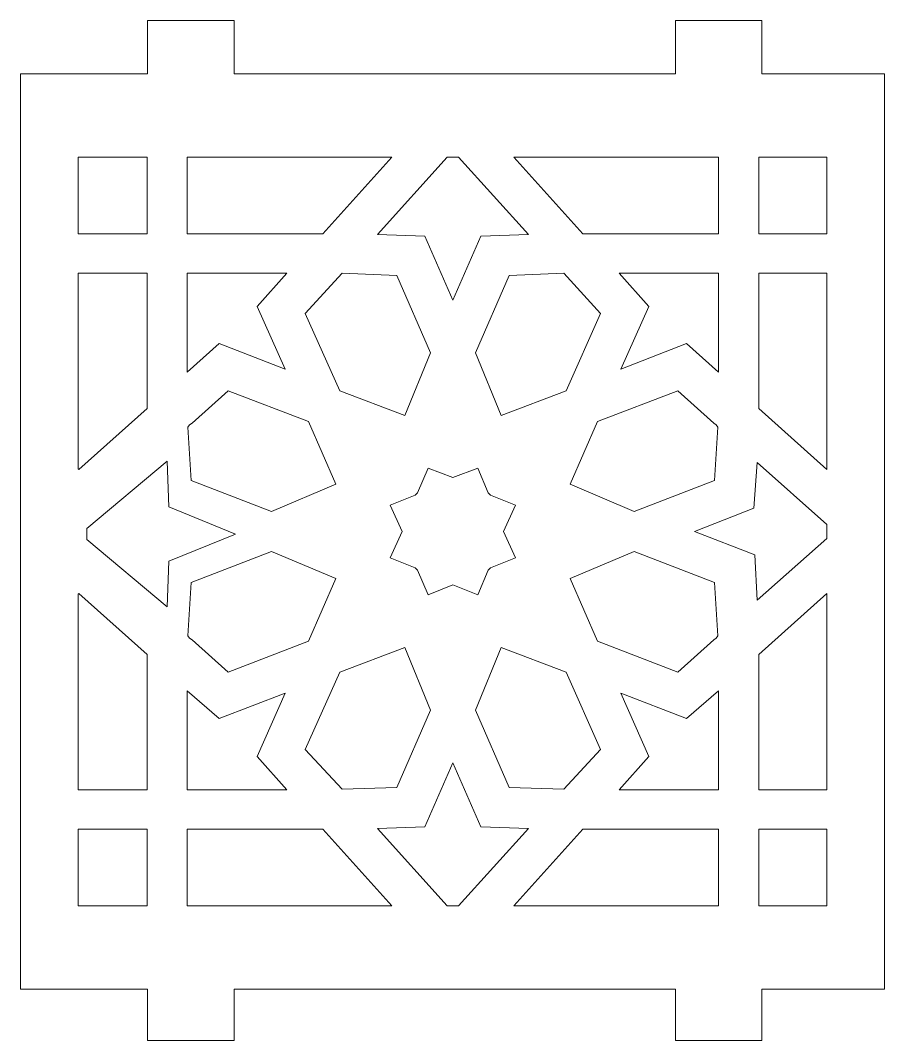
# Model space of a CAD drawing. Header units: millimetres. Extents: x -79 to 79, y -140 to 140.
# Drawn here: x 0.42 to 19.21, y 18.14 to 40.33 of the extents above; entities that cross this region are included whole.
import ezdxf

# ---------------------------------------------------------------- set-up
doc = ezdxf.new("R2010")
doc.units = ezdxf.units.MM
doc.header["$MEASUREMENT"] = 0
doc.layers.add('Layer 1', color=7, linetype='Continuous')

msp = doc.modelspace()

# ---------------------------------------------------------------- linework, layer by layer
at = {"layer": 'Layer 1', "color": 18, "lineweight": 9}
for points, knots in [([(3.185, 39.1739), (3.185, 39.1739), (0.4182, 39.1739), (0.4182, 39.1739), (0.4182, 39.1739), (0.4182, 39.1739), (0.4182, 19.2558), (0.4182, 19.2558), (0.4182, 19.2558), (0.4182, 19.2558), (3.185, 19.2558), (3.185, 19.2558), (3.185, 19.2558), (3.185, 19.2558), (3.185, 18.1398), (3.185, 18.1398), (3.185, 18.1398), (3.185, 18.1398), (5.0644, 18.1398), (5.0644, 18.1398), (5.0644, 18.1398), (5.0644, 18.1398), (5.0644, 19.2558), (5.0644, 19.2558), (5.0644, 19.2558), (5.0644, 19.2558), (14.6625, 19.2558), (14.6625, 19.2558), (14.6625, 19.2558), (14.6625, 19.2558), (14.6625, 18.1398), (14.6625, 18.1398), (14.6625, 18.1398), (14.6625, 18.1398), (16.5419, 18.1398), (16.5419, 18.1398), (16.5419, 18.1398), (16.5419, 18.1398), (16.5419, 19.2558), (16.5419, 19.2558), (16.5419, 19.2558), (16.5419, 19.2558), (19.2119, 19.2558), (19.2119, 19.2558), (19.2119, 19.2558), (19.2119, 19.2558), (19.2119, 39.1739), (19.2119, 39.1739), (19.2119, 39.1739), (19.2119, 39.1739), (16.5419, 39.1739), (16.5419, 39.1739), (16.5419, 39.1739), (16.5419, 39.1739), (16.5419, 40.3349), (16.5419, 40.3349), (16.5419, 40.3349), (16.5419, 40.3349), (14.6625, 40.3349), (14.6625, 40.3349), (14.6625, 40.3349), (14.6625, 40.3349), (14.6625, 39.1739), (14.6625, 39.1739), (14.6625, 39.1739), (14.6625, 39.1739), (5.0644, 39.1739), (5.0644, 39.1739), (5.0644, 39.1739), (5.0644, 39.1739), (5.0644, 40.3349), (5.0644, 40.3349), (5.0644, 40.3349), (5.0644, 40.3349), (3.185, 40.3349), (3.185, 40.3349), (3.185, 40.3349), (3.185, 40.3349), (3.185, 39.1739), (3.185, 39.1739)], [0, 0, 0, 0, 0.047619, 0.047619, 0.047619, 0.047619, 0.0952381, 0.0952381, 0.0952381, 0.0952381, 0.1428571, 0.1428571, 0.1428571, 0.1428571, 0.1904762, 0.1904762, 0.1904762, 0.1904762, 0.2380952, 0.2380952, 0.2380952, 0.2380952, 0.2857143, 0.2857143, 0.2857143, 0.2857143, 0.3333333, 0.3333333, 0.3333333, 0.3333333, 0.3809524, 0.3809524, 0.3809524, 0.3809524, 0.4285714, 0.4285714, 0.4285714, 0.4285714, 0.4761905, 0.4761905, 0.4761905, 0.4761905, 0.5238095, 0.5238095, 0.5238095, 0.5238095, 0.5714286, 0.5714286, 0.5714286, 0.5714286, 0.6190476, 0.6190476, 0.6190476, 0.6190476, 0.6666667, 0.6666667, 0.6666667, 0.6666667, 0.7142857, 0.7142857, 0.7142857, 0.7142857, 0.7619048, 0.7619048, 0.7619048, 0.7619048, 0.8095238, 0.8095238, 0.8095238, 0.8095238, 0.8571429, 0.8571429, 0.8571429, 0.8571429, 0.9047619, 0.9047619, 0.9047619, 0.9047619, 1, 1, 1, 1]), ([(1.6711, 37.3601), (1.6711, 37.3601), (1.6711, 35.6943), (1.6711, 35.6943), (1.6711, 35.6943), (1.6711, 35.6943), (1.6884, 35.6943), (1.6884, 35.6943), (1.6884, 35.6943), (1.6884, 35.6943), (3.1723, 35.6943), (3.1723, 35.6943), (3.1723, 35.6943), (3.1723, 35.6943), (3.1723, 37.3601), (3.1723, 37.3601), (3.1723, 37.3601), (3.1723, 37.3601), (1.6884, 37.3601), (1.6884, 37.3601), (1.6884, 37.3601), (1.6884, 37.3601), (1.6711, 37.3601), (1.6711, 37.3601)], [0, 0, 0, 0, 0.1428571, 0.1428571, 0.1428571, 0.1428571, 0.2857143, 0.2857143, 0.2857143, 0.2857143, 0.4285714, 0.4285714, 0.4285714, 0.4285714, 0.5714286, 0.5714286, 0.5714286, 0.5714286, 0.7142857, 0.7142857, 0.7142857, 0.7142857, 1, 1, 1, 1]), ([(8.4969, 37.3601), (8.4969, 37.3601), (6.9956, 35.6943), (6.9956, 35.6943), (6.9956, 35.6943), (6.9956, 35.6943), (4.0452, 35.6943), (4.0452, 35.6943), (4.0452, 35.6943), (4.0452, 35.6943), (4.0452, 37.3601), (4.0452, 37.3601), (4.0452, 37.3601), (4.0452, 37.3601), (8.4969, 37.3601), (8.4969, 37.3601)], [0, 0, 0, 0, 0.2, 0.2, 0.2, 0.2, 0.4, 0.4, 0.4, 0.4, 0.6, 0.6, 0.6, 0.6, 1, 1, 1, 1]), ([(9.8237, 37.3601), (9.8237, 37.3601), (9.9459, 37.3601), (9.9459, 37.3601), (9.9459, 37.3601), (9.9459, 37.3601), (11.4648, 35.6775), (11.4648, 35.6775), (11.4648, 35.6775), (11.4648, 35.6775), (10.4347, 35.6438), (10.4347, 35.6438), (10.4347, 35.6438), (10.4347, 35.6438), (9.8237, 34.2472), (9.8237, 34.2472), (9.8237, 34.2472), (9.8237, 34.2472), (9.2127, 35.6438), (9.2127, 35.6438), (9.2127, 35.6438), (9.2127, 35.6438), (8.1827, 35.6775), (8.1827, 35.6775), (8.1827, 35.6775), (8.1827, 35.6775), (9.7015, 37.3601), (9.7015, 37.3601), (9.7015, 37.3601), (9.7015, 37.3601), (9.8237, 37.3601), (9.8237, 37.3601)], [0, 0, 0, 0, 0.1111111, 0.1111111, 0.1111111, 0.1111111, 0.2222222, 0.2222222, 0.2222222, 0.2222222, 0.3333333, 0.3333333, 0.3333333, 0.3333333, 0.4444444, 0.4444444, 0.4444444, 0.4444444, 0.5555556, 0.5555556, 0.5555556, 0.5555556, 0.6666667, 0.6666667, 0.6666667, 0.6666667, 0.7777778, 0.7777778, 0.7777778, 0.7777778, 1, 1, 1, 1]), ([(11.1505, 37.3601), (11.1505, 37.3601), (12.6519, 35.6943), (12.6519, 35.6943), (12.6519, 35.6943), (12.6519, 35.6943), (15.6022, 35.6943), (15.6022, 35.6943), (15.6022, 35.6943), (15.6022, 35.6943), (15.6022, 37.3601), (15.6022, 37.3601), (15.6022, 37.3601), (15.6022, 37.3601), (11.1505, 37.3601), (11.1505, 37.3601)], [0, 0, 0, 0, 0.2, 0.2, 0.2, 0.2, 0.4, 0.4, 0.4, 0.4, 0.6, 0.6, 0.6, 0.6, 1, 1, 1, 1]), ([(17.959, 35.6943), (17.959, 35.6943), (16.4751, 35.6943), (16.4751, 35.6943), (16.4751, 35.6943), (16.4751, 35.6943), (16.4751, 37.3601), (16.4751, 37.3601), (16.4751, 37.3601), (16.4751, 37.3601), (17.959, 37.3601), (17.959, 37.3601), (17.959, 37.3601), (17.959, 37.3601), (17.959, 35.6943), (17.959, 35.6943)], [0, 0, 0, 0, 0.2, 0.2, 0.2, 0.2, 0.4, 0.4, 0.4, 0.4, 0.6, 0.6, 0.6, 0.6, 1, 1, 1, 1]), ([(1.6711, 34.8361), (1.6711, 34.8361), (1.6711, 30.5778), (1.6711, 30.5778), (1.6711, 30.5778), (1.6711, 30.5778), (1.6884, 30.5623), (1.6884, 30.5623), (1.6884, 30.5623), (1.6884, 30.5623), (3.1723, 31.8915), (3.1723, 31.8915), (3.1723, 31.8915), (3.1723, 31.8915), (3.1723, 34.8361), (3.1723, 34.8361), (3.1723, 34.8361), (3.1723, 34.8361), (1.6884, 34.8361), (1.6884, 34.8361), (1.6884, 34.8361), (1.6884, 34.8361), (1.6711, 34.8361), (1.6711, 34.8361)], [0, 0, 0, 0, 0.1428571, 0.1428571, 0.1428571, 0.1428571, 0.2857143, 0.2857143, 0.2857143, 0.2857143, 0.4285714, 0.4285714, 0.4285714, 0.4285714, 0.5714286, 0.5714286, 0.5714286, 0.5714286, 0.7142857, 0.7142857, 0.7142857, 0.7142857, 1, 1, 1, 1]), ([(4.0452, 34.8361), (4.0452, 34.8361), (6.21, 34.8361), (6.21, 34.8361), (6.21, 34.8361), (6.21, 34.8361), (5.564, 34.1126), (5.564, 34.1126), (5.564, 34.1126), (5.564, 34.1126), (6.1751, 32.7497), (6.1751, 32.7497), (6.1751, 32.7497), (6.1751, 32.7497), (4.7435, 33.305), (4.7435, 33.305), (4.7435, 33.305), (4.7435, 33.305), (4.0452, 32.6824), (4.0452, 32.6824), (4.0452, 32.6824), (4.0452, 32.6824), (4.0452, 34.8361), (4.0452, 34.8361)], [0, 0, 0, 0, 0.1428571, 0.1428571, 0.1428571, 0.1428571, 0.2857143, 0.2857143, 0.2857143, 0.2857143, 0.4285714, 0.4285714, 0.4285714, 0.4285714, 0.5714286, 0.5714286, 0.5714286, 0.5714286, 0.7142857, 0.7142857, 0.7142857, 0.7142857, 1, 1, 1, 1]), ([(7.3622, 32.2785), (7.3622, 32.2785), (6.6115, 33.9612), (6.6115, 33.9612), (6.6115, 33.9612), (6.6115, 33.9612), (7.4146, 34.8361), (7.4146, 34.8361), (7.4146, 34.8361), (7.4146, 34.8361), (8.6017, 34.7857), (8.6017, 34.7857), (8.6017, 34.7857), (8.6017, 34.7857), (9.3349, 33.103), (9.3349, 33.103), (9.3349, 33.103), (9.3349, 33.103), (8.7763, 31.7401), (8.7763, 31.7401), (8.7763, 31.7401), (8.7763, 31.7401), (7.3622, 32.2785), (7.3622, 32.2785)], [0, 0, 0, 0, 0.1428571, 0.1428571, 0.1428571, 0.1428571, 0.2857143, 0.2857143, 0.2857143, 0.2857143, 0.4285714, 0.4285714, 0.4285714, 0.4285714, 0.5714286, 0.5714286, 0.5714286, 0.5714286, 0.7142857, 0.7142857, 0.7142857, 0.7142857, 1, 1, 1, 1]), ([(12.2853, 32.2785), (12.2853, 32.2785), (13.0359, 33.9612), (13.0359, 33.9612), (13.0359, 33.9612), (13.0359, 33.9612), (12.2329, 34.8361), (12.2329, 34.8361), (12.2329, 34.8361), (12.2329, 34.8361), (11.0458, 34.7857), (11.0458, 34.7857), (11.0458, 34.7857), (11.0458, 34.7857), (10.3125, 33.103), (10.3125, 33.103), (10.3125, 33.103), (10.3125, 33.103), (10.8712, 31.7401), (10.8712, 31.7401), (10.8712, 31.7401), (10.8712, 31.7401), (12.2853, 32.2785), (12.2853, 32.2785)], [0, 0, 0, 0, 0.1428571, 0.1428571, 0.1428571, 0.1428571, 0.2857143, 0.2857143, 0.2857143, 0.2857143, 0.4285714, 0.4285714, 0.4285714, 0.4285714, 0.5714286, 0.5714286, 0.5714286, 0.5714286, 0.7142857, 0.7142857, 0.7142857, 0.7142857, 1, 1, 1, 1]), ([(15.6022, 34.8361), (15.6022, 34.8361), (13.4375, 34.8361), (13.4375, 34.8361), (13.4375, 34.8361), (13.4375, 34.8361), (14.0834, 34.1126), (14.0834, 34.1126), (14.0834, 34.1126), (14.0834, 34.1126), (13.4724, 32.7497), (13.4724, 32.7497), (13.4724, 32.7497), (13.4724, 32.7497), (14.9039, 33.305), (14.9039, 33.305), (14.9039, 33.305), (14.9039, 33.305), (15.6022, 32.6824), (15.6022, 32.6824), (15.6022, 32.6824), (15.6022, 32.6824), (15.6022, 34.8361), (15.6022, 34.8361)], [0, 0, 0, 0, 0.1428571, 0.1428571, 0.1428571, 0.1428571, 0.2857143, 0.2857143, 0.2857143, 0.2857143, 0.4285714, 0.4285714, 0.4285714, 0.4285714, 0.5714286, 0.5714286, 0.5714286, 0.5714286, 0.7142857, 0.7142857, 0.7142857, 0.7142857, 1, 1, 1, 1]), ([(17.959, 30.5623), (17.959, 30.5623), (16.4751, 31.8915), (16.4751, 31.8915), (16.4751, 31.8915), (16.4751, 31.8915), (16.4751, 34.8361), (16.4751, 34.8361), (16.4751, 34.8361), (16.4751, 34.8361), (17.959, 34.8361), (17.959, 34.8361), (17.959, 34.8361), (17.959, 34.8361), (17.959, 30.5623), (17.959, 30.5623)], [0, 0, 0, 0, 0.2, 0.2, 0.2, 0.2, 0.4, 0.4, 0.4, 0.4, 0.6, 0.6, 0.6, 0.6, 1, 1, 1, 1]), ([(4.9356, 32.2785), (4.9356, 32.2785), (6.6813, 31.6055), (6.6813, 31.6055), (6.6813, 31.6055), (6.6813, 31.6055), (7.2749, 30.2426), (7.2749, 30.2426), (7.2749, 30.2426), (7.2749, 30.2426), (5.8783, 29.6536), (5.8783, 29.6536), (5.8783, 29.6536), (5.8783, 29.6536), (4.1325, 30.3267), (4.1325, 30.3267), (4.1325, 30.3267), (4.1325, 30.3267), (4.0627, 31.4877), (4.0627, 31.4877), (4.0627, 31.4877), (4.0627, 31.4877), (4.0976, 31.5382), (4.0976, 31.5382), (4.0976, 31.5382), (4.0976, 31.5382), (4.15, 31.5719), (4.15, 31.5719), (4.15, 31.5719), (4.15, 31.5719), (4.9356, 32.2785), (4.9356, 32.2785)], [0, 0, 0, 0, 0.1111111, 0.1111111, 0.1111111, 0.1111111, 0.2222222, 0.2222222, 0.2222222, 0.2222222, 0.3333333, 0.3333333, 0.3333333, 0.3333333, 0.4444444, 0.4444444, 0.4444444, 0.4444444, 0.5555556, 0.5555556, 0.5555556, 0.5555556, 0.6666667, 0.6666667, 0.6666667, 0.6666667, 0.7777778, 0.7777778, 0.7777778, 0.7777778, 1, 1, 1, 1]), ([(14.7119, 32.2785), (14.7119, 32.2785), (12.9661, 31.6055), (12.9661, 31.6055), (12.9661, 31.6055), (12.9661, 31.6055), (12.3726, 30.2426), (12.3726, 30.2426), (12.3726, 30.2426), (12.3726, 30.2426), (13.7692, 29.6536), (13.7692, 29.6536), (13.7692, 29.6536), (13.7692, 29.6536), (15.5149, 30.3267), (15.5149, 30.3267), (15.5149, 30.3267), (15.5149, 30.3267), (15.5848, 31.4877), (15.5848, 31.4877), (15.5848, 31.4877), (15.5848, 31.4877), (15.5499, 31.5382), (15.5499, 31.5382), (15.5499, 31.5382), (15.5499, 31.5382), (15.4975, 31.5719), (15.4975, 31.5719), (15.4975, 31.5719), (15.4975, 31.5719), (14.7119, 32.2785), (14.7119, 32.2785)], [0, 0, 0, 0, 0.1111111, 0.1111111, 0.1111111, 0.1111111, 0.2222222, 0.2222222, 0.2222222, 0.2222222, 0.3333333, 0.3333333, 0.3333333, 0.3333333, 0.4444444, 0.4444444, 0.4444444, 0.4444444, 0.5555556, 0.5555556, 0.5555556, 0.5555556, 0.6666667, 0.6666667, 0.6666667, 0.6666667, 0.7777778, 0.7777778, 0.7777778, 0.7777778, 1, 1, 1, 1]), ([(1.8644, 29.1607), (1.8644, 29.1607), (1.8644, 29.2785), (1.8644, 29.2785), (1.8644, 29.2785), (1.8644, 29.2785), (3.6102, 30.7424), (3.6102, 30.7424), (3.6102, 30.7424), (3.6102, 30.7424), (3.6451, 29.7497), (3.6451, 29.7497), (3.6451, 29.7497), (3.6451, 29.7497), (5.0941, 29.1607), (5.0941, 29.1607), (5.0941, 29.1607), (5.0941, 29.1607), (3.6451, 28.5718), (3.6451, 28.5718), (3.6451, 28.5718), (3.6451, 28.5718), (3.6102, 27.5791), (3.6102, 27.5791), (3.6102, 27.5791), (3.6102, 27.5791), (1.8644, 29.0429), (1.8644, 29.0429), (1.8644, 29.0429), (1.8644, 29.0429), (1.8644, 29.1607), (1.8644, 29.1607)], [0, 0, 0, 0, 0.1111111, 0.1111111, 0.1111111, 0.1111111, 0.2222222, 0.2222222, 0.2222222, 0.2222222, 0.3333333, 0.3333333, 0.3333333, 0.3333333, 0.4444444, 0.4444444, 0.4444444, 0.4444444, 0.5555556, 0.5555556, 0.5555556, 0.5555556, 0.6666667, 0.6666667, 0.6666667, 0.6666667, 0.7777778, 0.7777778, 0.7777778, 0.7777778, 1, 1, 1, 1]), ([(17.959, 29.0647), (17.959, 29.0647), (16.4402, 27.7186), (16.4402, 27.7186), (16.4402, 27.7186), (16.4402, 27.7186), (16.3878, 28.7114), (16.3878, 28.7114), (16.3878, 28.7114), (16.3878, 28.7114), (15.0785, 29.2162), (15.0785, 29.2162), (15.0785, 29.2162), (15.0785, 29.2162), (16.3704, 29.7209), (16.3704, 29.7209), (16.3704, 29.7209), (16.3704, 29.7209), (16.4402, 30.7137), (16.4402, 30.7137), (16.4402, 30.7137), (16.4402, 30.7137), (17.959, 29.3676), (17.959, 29.3676), (17.959, 29.3676), (17.959, 29.3676), (17.959, 29.0647), (17.959, 29.0647)], [0, 0, 0, 0, 0.125, 0.125, 0.125, 0.125, 0.25, 0.25, 0.25, 0.25, 0.375, 0.375, 0.375, 0.375, 0.5, 0.5, 0.5, 0.5, 0.625, 0.625, 0.625, 0.625, 0.75, 0.75, 0.75, 0.75, 1, 1, 1, 1]), ([(9.8237, 30.394), (9.8237, 30.394), (10.3649, 30.5959), (10.3649, 30.5959), (10.3649, 30.5959), (10.3649, 30.5959), (10.5919, 30.0575), (10.5919, 30.0575), (10.5919, 30.0575), (10.5919, 30.0575), (10.6442, 30.007), (10.6442, 30.007), (10.6442, 30.007), (10.6442, 30.007), (11.1854, 29.7882), (11.1854, 29.7882), (11.1854, 29.7882), (11.1854, 29.7882), (10.9236, 29.2162), (10.9236, 29.2162), (10.9236, 29.2162), (10.9236, 29.2162), (11.1854, 28.6441), (11.1854, 28.6441), (11.1854, 28.6441), (11.1854, 28.6441), (10.6442, 28.4253), (10.6442, 28.4253), (10.6442, 28.4253), (10.6442, 28.4253), (10.5919, 28.3748), (10.5919, 28.3748), (10.5919, 28.3748), (10.5919, 28.3748), (10.3649, 27.8364), (10.3649, 27.8364), (10.3649, 27.8364), (10.3649, 27.8364), (9.8237, 28.0551), (9.8237, 28.0551), (9.8237, 28.0551), (9.8237, 28.0551), (9.2825, 27.8364), (9.2825, 27.8364), (9.2825, 27.8364), (9.2825, 27.8364), (9.0556, 28.3748), (9.0556, 28.3748), (9.0556, 28.3748), (9.0556, 28.3748), (9.0032, 28.4253), (9.0032, 28.4253), (9.0032, 28.4253), (9.0032, 28.4253), (8.462, 28.6441), (8.462, 28.6441), (8.462, 28.6441), (8.462, 28.6441), (8.7239, 29.2162), (8.7239, 29.2162), (8.7239, 29.2162), (8.7239, 29.2162), (8.462, 29.7882), (8.462, 29.7882), (8.462, 29.7882), (8.462, 29.7882), (9.0032, 30.007), (9.0032, 30.007), (9.0032, 30.007), (9.0032, 30.007), (9.0556, 30.0575), (9.0556, 30.0575), (9.0556, 30.0575), (9.0556, 30.0575), (9.2825, 30.5959), (9.2825, 30.5959), (9.2825, 30.5959), (9.2825, 30.5959), (9.8237, 30.394), (9.8237, 30.394)], [0, 0, 0, 0, 0.047619, 0.047619, 0.047619, 0.047619, 0.0952381, 0.0952381, 0.0952381, 0.0952381, 0.1428571, 0.1428571, 0.1428571, 0.1428571, 0.1904762, 0.1904762, 0.1904762, 0.1904762, 0.2380952, 0.2380952, 0.2380952, 0.2380952, 0.2857143, 0.2857143, 0.2857143, 0.2857143, 0.3333333, 0.3333333, 0.3333333, 0.3333333, 0.3809524, 0.3809524, 0.3809524, 0.3809524, 0.4285714, 0.4285714, 0.4285714, 0.4285714, 0.4761905, 0.4761905, 0.4761905, 0.4761905, 0.5238095, 0.5238095, 0.5238095, 0.5238095, 0.5714286, 0.5714286, 0.5714286, 0.5714286, 0.6190476, 0.6190476, 0.6190476, 0.6190476, 0.6666667, 0.6666667, 0.6666667, 0.6666667, 0.7142857, 0.7142857, 0.7142857, 0.7142857, 0.7619048, 0.7619048, 0.7619048, 0.7619048, 0.8095238, 0.8095238, 0.8095238, 0.8095238, 0.8571429, 0.8571429, 0.8571429, 0.8571429, 0.9047619, 0.9047619, 0.9047619, 0.9047619, 1, 1, 1, 1]), ([(9.8237, 30.394), (9.8237, 30.394), (10.3649, 30.5959), (10.3649, 30.5959), (10.3649, 30.5959), (10.3649, 30.5959), (10.5919, 30.0575), (10.5919, 30.0575), (10.5919, 30.0575), (10.5919, 30.0575), (10.6442, 30.007), (10.6442, 30.007), (10.6442, 30.007), (10.6442, 30.007), (11.1854, 29.7882), (11.1854, 29.7882), (11.1854, 29.7882), (11.1854, 29.7882), (10.9236, 29.2162), (10.9236, 29.2162), (10.9236, 29.2162), (10.9236, 29.2162), (11.1854, 28.6441), (11.1854, 28.6441), (11.1854, 28.6441), (11.1854, 28.6441), (10.6442, 28.4253), (10.6442, 28.4253), (10.6442, 28.4253), (10.6442, 28.4253), (10.5919, 28.3748), (10.5919, 28.3748), (10.5919, 28.3748), (10.5919, 28.3748), (10.3649, 27.8364), (10.3649, 27.8364), (10.3649, 27.8364), (10.3649, 27.8364), (9.8237, 28.0551), (9.8237, 28.0551), (9.8237, 28.0551), (9.8237, 28.0551), (9.2825, 27.8364), (9.2825, 27.8364), (9.2825, 27.8364), (9.2825, 27.8364), (9.0556, 28.3748), (9.0556, 28.3748), (9.0556, 28.3748), (9.0556, 28.3748), (9.0032, 28.4253), (9.0032, 28.4253), (9.0032, 28.4253), (9.0032, 28.4253), (8.462, 28.6441), (8.462, 28.6441), (8.462, 28.6441), (8.462, 28.6441), (8.7239, 29.2162), (8.7239, 29.2162), (8.7239, 29.2162), (8.7239, 29.2162), (8.462, 29.7882), (8.462, 29.7882), (8.462, 29.7882), (8.462, 29.7882), (9.0032, 30.007), (9.0032, 30.007), (9.0032, 30.007), (9.0032, 30.007), (9.0556, 30.0575), (9.0556, 30.0575), (9.0556, 30.0575), (9.0556, 30.0575), (9.2825, 30.5959), (9.2825, 30.5959), (9.2825, 30.5959), (9.2825, 30.5959), (9.8237, 30.394), (9.8237, 30.394)], [0, 0, 0, 0, 0.047619, 0.047619, 0.047619, 0.047619, 0.0952381, 0.0952381, 0.0952381, 0.0952381, 0.1428571, 0.1428571, 0.1428571, 0.1428571, 0.1904762, 0.1904762, 0.1904762, 0.1904762, 0.2380952, 0.2380952, 0.2380952, 0.2380952, 0.2857143, 0.2857143, 0.2857143, 0.2857143, 0.3333333, 0.3333333, 0.3333333, 0.3333333, 0.3809524, 0.3809524, 0.3809524, 0.3809524, 0.4285714, 0.4285714, 0.4285714, 0.4285714, 0.4761905, 0.4761905, 0.4761905, 0.4761905, 0.5238095, 0.5238095, 0.5238095, 0.5238095, 0.5714286, 0.5714286, 0.5714286, 0.5714286, 0.6190476, 0.6190476, 0.6190476, 0.6190476, 0.6666667, 0.6666667, 0.6666667, 0.6666667, 0.7142857, 0.7142857, 0.7142857, 0.7142857, 0.7619048, 0.7619048, 0.7619048, 0.7619048, 0.8095238, 0.8095238, 0.8095238, 0.8095238, 0.8571429, 0.8571429, 0.8571429, 0.8571429, 0.9047619, 0.9047619, 0.9047619, 0.9047619, 1, 1, 1, 1]), ([(4.15, 26.8605), (4.15, 26.8605), (4.0976, 26.8941), (4.0976, 26.8941), (4.0976, 26.8941), (4.0976, 26.8941), (4.0627, 26.9446), (4.0627, 26.9446), (4.0627, 26.9446), (4.0627, 26.9446), (4.1325, 28.1056), (4.1325, 28.1056), (4.1325, 28.1056), (4.1325, 28.1056), (5.8783, 28.7787), (5.8783, 28.7787), (5.8783, 28.7787), (5.8783, 28.7787), (7.2749, 28.1897), (7.2749, 28.1897), (7.2749, 28.1897), (7.2749, 28.1897), (6.6813, 26.8268), (6.6813, 26.8268), (6.6813, 26.8268), (6.6813, 26.8268), (4.9356, 26.1538), (4.9356, 26.1538), (4.9356, 26.1538), (4.9356, 26.1538), (4.15, 26.8605), (4.15, 26.8605)], [0, 0, 0, 0, 0.1111111, 0.1111111, 0.1111111, 0.1111111, 0.2222222, 0.2222222, 0.2222222, 0.2222222, 0.3333333, 0.3333333, 0.3333333, 0.3333333, 0.4444444, 0.4444444, 0.4444444, 0.4444444, 0.5555556, 0.5555556, 0.5555556, 0.5555556, 0.6666667, 0.6666667, 0.6666667, 0.6666667, 0.7777778, 0.7777778, 0.7777778, 0.7777778, 1, 1, 1, 1]), ([(15.4975, 26.8605), (15.4975, 26.8605), (15.5499, 26.8941), (15.5499, 26.8941), (15.5499, 26.8941), (15.5499, 26.8941), (15.5848, 26.9446), (15.5848, 26.9446), (15.5848, 26.9446), (15.5848, 26.9446), (15.5149, 28.1056), (15.5149, 28.1056), (15.5149, 28.1056), (15.5149, 28.1056), (13.7692, 28.7787), (13.7692, 28.7787), (13.7692, 28.7787), (13.7692, 28.7787), (12.3726, 28.1897), (12.3726, 28.1897), (12.3726, 28.1897), (12.3726, 28.1897), (12.9661, 26.8268), (12.9661, 26.8268), (12.9661, 26.8268), (12.9661, 26.8268), (14.7119, 26.1538), (14.7119, 26.1538), (14.7119, 26.1538), (14.7119, 26.1538), (15.4975, 26.8605), (15.4975, 26.8605)], [0, 0, 0, 0, 0.1111111, 0.1111111, 0.1111111, 0.1111111, 0.2222222, 0.2222222, 0.2222222, 0.2222222, 0.3333333, 0.3333333, 0.3333333, 0.3333333, 0.4444444, 0.4444444, 0.4444444, 0.4444444, 0.5555556, 0.5555556, 0.5555556, 0.5555556, 0.6666667, 0.6666667, 0.6666667, 0.6666667, 0.7777778, 0.7777778, 0.7777778, 0.7777778, 1, 1, 1, 1]), ([(1.6711, 27.8546), (1.6711, 27.8546), (1.6711, 23.5962), (1.6711, 23.5962), (1.6711, 23.5962), (1.6711, 23.5962), (1.6884, 23.5962), (1.6884, 23.5962), (1.6884, 23.5962), (1.6884, 23.5962), (3.1723, 23.5962), (3.1723, 23.5962), (3.1723, 23.5962), (3.1723, 23.5962), (3.1723, 26.5408), (3.1723, 26.5408), (3.1723, 26.5408), (3.1723, 26.5408), (1.6884, 27.87), (1.6884, 27.87), (1.6884, 27.87), (1.6884, 27.87), (1.6711, 27.8546), (1.6711, 27.8546)], [0, 0, 0, 0, 0.1428571, 0.1428571, 0.1428571, 0.1428571, 0.2857143, 0.2857143, 0.2857143, 0.2857143, 0.4285714, 0.4285714, 0.4285714, 0.4285714, 0.5714286, 0.5714286, 0.5714286, 0.5714286, 0.7142857, 0.7142857, 0.7142857, 0.7142857, 1, 1, 1, 1]), ([(17.959, 23.5962), (17.959, 23.5962), (16.4751, 23.5962), (16.4751, 23.5962), (16.4751, 23.5962), (16.4751, 23.5962), (16.4751, 26.5408), (16.4751, 26.5408), (16.4751, 26.5408), (16.4751, 26.5408), (17.959, 27.87), (17.959, 27.87), (17.959, 27.87), (17.959, 27.87), (17.959, 23.5962), (17.959, 23.5962)], [0, 0, 0, 0, 0.2, 0.2, 0.2, 0.2, 0.4, 0.4, 0.4, 0.4, 0.6, 0.6, 0.6, 0.6, 1, 1, 1, 1]), ([(7.3622, 26.1538), (7.3622, 26.1538), (8.7763, 26.6922), (8.7763, 26.6922), (8.7763, 26.6922), (8.7763, 26.6922), (9.3349, 25.3293), (9.3349, 25.3293), (9.3349, 25.3293), (9.3349, 25.3293), (8.6017, 23.6466), (8.6017, 23.6466), (8.6017, 23.6466), (8.6017, 23.6466), (7.4146, 23.613), (7.4146, 23.613), (7.4146, 23.613), (7.4146, 23.613), (6.6115, 24.4711), (6.6115, 24.4711), (6.6115, 24.4711), (6.6115, 24.4711), (7.3622, 26.1538), (7.3622, 26.1538)], [0, 0, 0, 0, 0.1428571, 0.1428571, 0.1428571, 0.1428571, 0.2857143, 0.2857143, 0.2857143, 0.2857143, 0.4285714, 0.4285714, 0.4285714, 0.4285714, 0.5714286, 0.5714286, 0.5714286, 0.5714286, 0.7142857, 0.7142857, 0.7142857, 0.7142857, 1, 1, 1, 1]), ([(12.2853, 26.1538), (12.2853, 26.1538), (10.8712, 26.6922), (10.8712, 26.6922), (10.8712, 26.6922), (10.8712, 26.6922), (10.3125, 25.3293), (10.3125, 25.3293), (10.3125, 25.3293), (10.3125, 25.3293), (11.0458, 23.6466), (11.0458, 23.6466), (11.0458, 23.6466), (11.0458, 23.6466), (12.2329, 23.613), (12.2329, 23.613), (12.2329, 23.613), (12.2329, 23.613), (13.0359, 24.4711), (13.0359, 24.4711), (13.0359, 24.4711), (13.0359, 24.4711), (12.2853, 26.1538), (12.2853, 26.1538)], [0, 0, 0, 0, 0.1428571, 0.1428571, 0.1428571, 0.1428571, 0.2857143, 0.2857143, 0.2857143, 0.2857143, 0.4285714, 0.4285714, 0.4285714, 0.4285714, 0.5714286, 0.5714286, 0.5714286, 0.5714286, 0.7142857, 0.7142857, 0.7142857, 0.7142857, 1, 1, 1, 1]), ([(4.0452, 23.5962), (4.0452, 23.5962), (4.0452, 25.7499), (4.0452, 25.7499), (4.0452, 25.7499), (4.0452, 25.7499), (4.7435, 25.1442), (4.7435, 25.1442), (4.7435, 25.1442), (4.7435, 25.1442), (6.1751, 25.6995), (6.1751, 25.6995), (6.1751, 25.6995), (6.1751, 25.6995), (5.564, 24.3197), (5.564, 24.3197), (5.564, 24.3197), (5.564, 24.3197), (6.21, 23.5962), (6.21, 23.5962), (6.21, 23.5962), (6.21, 23.5962), (4.0452, 23.5962), (4.0452, 23.5962)], [0, 0, 0, 0, 0.1428571, 0.1428571, 0.1428571, 0.1428571, 0.2857143, 0.2857143, 0.2857143, 0.2857143, 0.4285714, 0.4285714, 0.4285714, 0.4285714, 0.5714286, 0.5714286, 0.5714286, 0.5714286, 0.7142857, 0.7142857, 0.7142857, 0.7142857, 1, 1, 1, 1]), ([(15.6022, 23.5962), (15.6022, 23.5962), (15.6022, 25.7499), (15.6022, 25.7499), (15.6022, 25.7499), (15.6022, 25.7499), (14.9039, 25.1442), (14.9039, 25.1442), (14.9039, 25.1442), (14.9039, 25.1442), (13.4724, 25.6995), (13.4724, 25.6995), (13.4724, 25.6995), (13.4724, 25.6995), (14.0834, 24.3197), (14.0834, 24.3197), (14.0834, 24.3197), (14.0834, 24.3197), (13.4375, 23.5962), (13.4375, 23.5962), (13.4375, 23.5962), (13.4375, 23.5962), (15.6022, 23.5962), (15.6022, 23.5962)], [0, 0, 0, 0, 0.1428571, 0.1428571, 0.1428571, 0.1428571, 0.2857143, 0.2857143, 0.2857143, 0.2857143, 0.4285714, 0.4285714, 0.4285714, 0.4285714, 0.5714286, 0.5714286, 0.5714286, 0.5714286, 0.7142857, 0.7142857, 0.7142857, 0.7142857, 1, 1, 1, 1]), ([(9.8237, 24.1851), (9.8237, 24.1851), (10.4347, 22.7885), (10.4347, 22.7885), (10.4347, 22.7885), (10.4347, 22.7885), (11.4648, 22.7548), (11.4648, 22.7548), (11.4648, 22.7548), (11.4648, 22.7548), (9.9459, 21.0722), (9.9459, 21.0722), (9.9459, 21.0722), (9.9459, 21.0722), (9.8237, 21.0722), (9.8237, 21.0722), (9.8237, 21.0722), (9.8237, 21.0722), (9.7015, 21.0722), (9.7015, 21.0722), (9.7015, 21.0722), (9.7015, 21.0722), (8.1827, 22.7548), (8.1827, 22.7548), (8.1827, 22.7548), (8.1827, 22.7548), (9.2127, 22.7885), (9.2127, 22.7885), (9.2127, 22.7885), (9.2127, 22.7885), (9.8237, 24.1851), (9.8237, 24.1851)], [0, 0, 0, 0, 0.1111111, 0.1111111, 0.1111111, 0.1111111, 0.2222222, 0.2222222, 0.2222222, 0.2222222, 0.3333333, 0.3333333, 0.3333333, 0.3333333, 0.4444444, 0.4444444, 0.4444444, 0.4444444, 0.5555556, 0.5555556, 0.5555556, 0.5555556, 0.6666667, 0.6666667, 0.6666667, 0.6666667, 0.7777778, 0.7777778, 0.7777778, 0.7777778, 1, 1, 1, 1]), ([(1.6711, 22.738), (1.6711, 22.738), (1.6884, 22.738), (1.6884, 22.738), (1.6884, 22.738), (1.6884, 22.738), (3.1723, 22.738), (3.1723, 22.738), (3.1723, 22.738), (3.1723, 22.738), (3.1723, 21.0722), (3.1723, 21.0722), (3.1723, 21.0722), (3.1723, 21.0722), (1.6884, 21.0722), (1.6884, 21.0722), (1.6884, 21.0722), (1.6884, 21.0722), (1.6711, 21.0722), (1.6711, 21.0722), (1.6711, 21.0722), (1.6711, 21.0722), (1.6711, 22.738), (1.6711, 22.738)], [0, 0, 0, 0, 0.1428571, 0.1428571, 0.1428571, 0.1428571, 0.2857143, 0.2857143, 0.2857143, 0.2857143, 0.4285714, 0.4285714, 0.4285714, 0.4285714, 0.5714286, 0.5714286, 0.5714286, 0.5714286, 0.7142857, 0.7142857, 0.7142857, 0.7142857, 1, 1, 1, 1]), ([(4.0452, 22.738), (4.0452, 22.738), (6.9956, 22.738), (6.9956, 22.738), (6.9956, 22.738), (6.9956, 22.738), (8.4969, 21.0722), (8.4969, 21.0722), (8.4969, 21.0722), (8.4969, 21.0722), (4.0452, 21.0722), (4.0452, 21.0722), (4.0452, 21.0722), (4.0452, 21.0722), (4.0452, 22.738), (4.0452, 22.738)], [0, 0, 0, 0, 0.2, 0.2, 0.2, 0.2, 0.4, 0.4, 0.4, 0.4, 0.6, 0.6, 0.6, 0.6, 1, 1, 1, 1]), ([(15.6022, 22.738), (15.6022, 22.738), (12.6519, 22.738), (12.6519, 22.738), (12.6519, 22.738), (12.6519, 22.738), (11.1505, 21.0722), (11.1505, 21.0722), (11.1505, 21.0722), (11.1505, 21.0722), (15.6022, 21.0722), (15.6022, 21.0722), (15.6022, 21.0722), (15.6022, 21.0722), (15.6022, 22.738), (15.6022, 22.738)], [0, 0, 0, 0, 0.2, 0.2, 0.2, 0.2, 0.4, 0.4, 0.4, 0.4, 0.6, 0.6, 0.6, 0.6, 1, 1, 1, 1]), ([(17.959, 21.0722), (17.959, 21.0722), (16.4751, 21.0722), (16.4751, 21.0722), (16.4751, 21.0722), (16.4751, 21.0722), (16.4751, 22.738), (16.4751, 22.738), (16.4751, 22.738), (16.4751, 22.738), (17.959, 22.738), (17.959, 22.738), (17.959, 22.738), (17.959, 22.738), (17.959, 21.0722), (17.959, 21.0722)], [0, 0, 0, 0, 0.2, 0.2, 0.2, 0.2, 0.4, 0.4, 0.4, 0.4, 0.6, 0.6, 0.6, 0.6, 1, 1, 1, 1])]:
    msp.add_open_spline(points, degree=3, knots=knots, dxfattribs=at)

doc.saveas('drawing.dxf')
